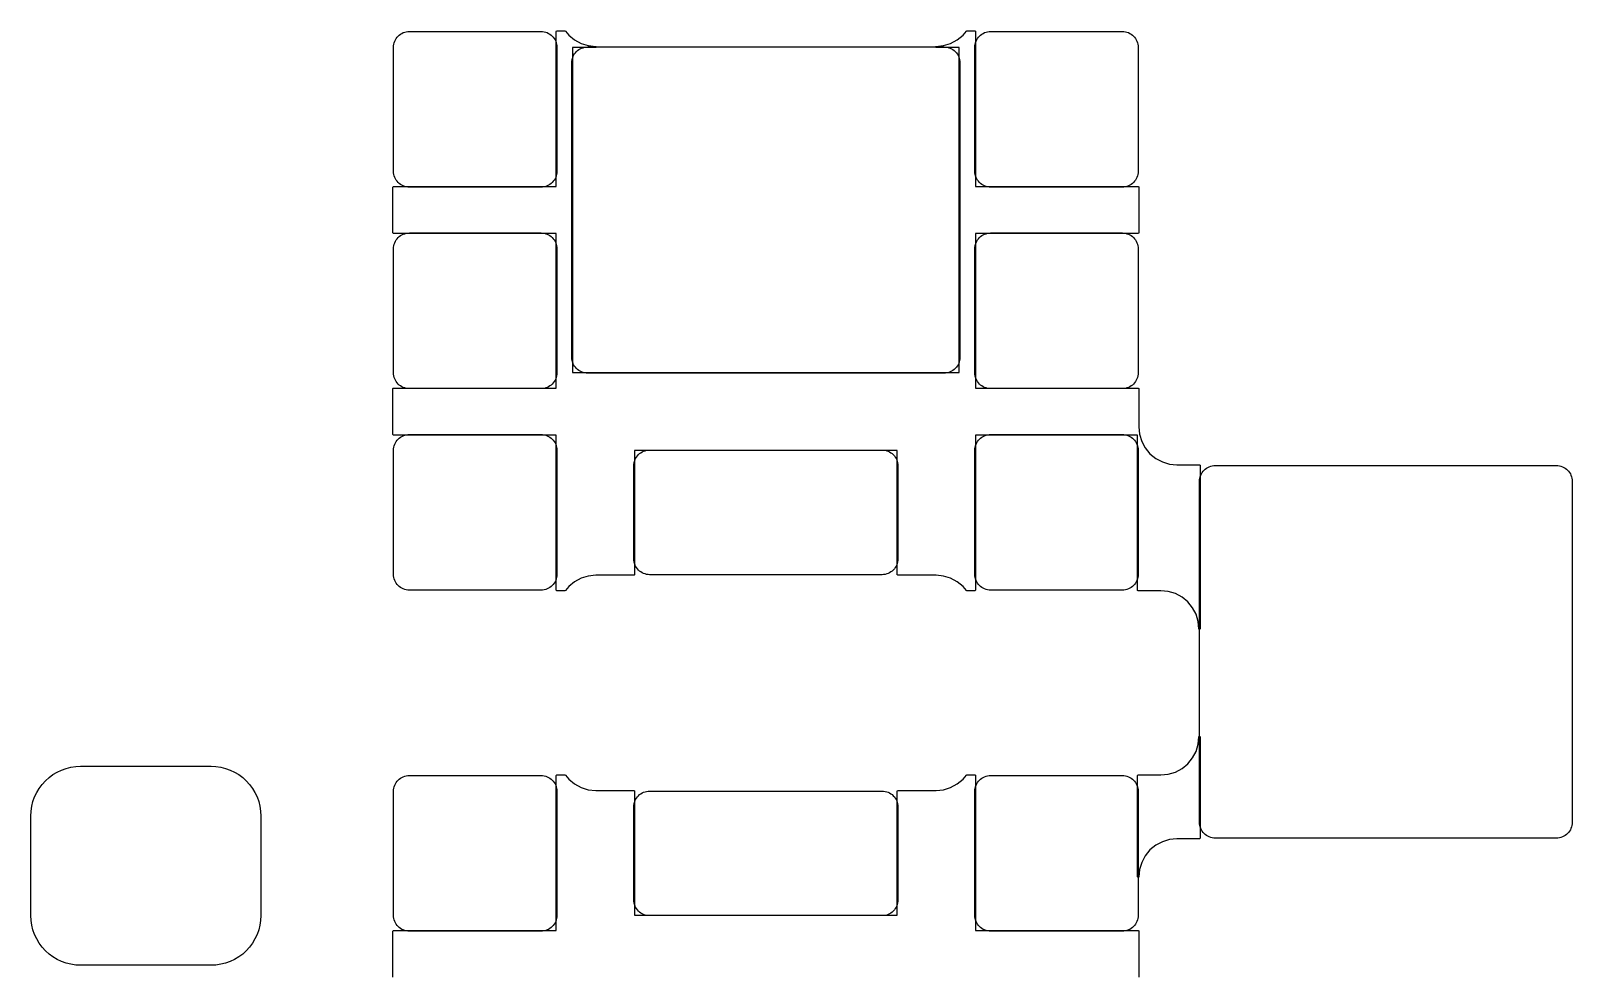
# Model space of a CAD drawing. Extents: x 0.49 to 2.43, y -7.79 to -4.97.
# Drawn here: x 0.8515 to 1.0473, y -7.3161 to -7.1967 of the extents above; entities that cross this region are included whole.
import ezdxf

# ---------------------------------------------------------------- set-up
doc = ezdxf.new("R2010")
doc.units = 0
doc.header["$MEASUREMENT"] = 0
doc.layers.add('BLACK', color=7, linetype='CONTINUOUS')

msp = doc.modelspace()

# ---------------------------------------------------------------- linework, layer by layer
at = {"layer": 'BLACK', "linetype": 'CONTINUOUS'}
for p, q in [((0.898054, -7.19755), (0.898187, -7.1974)), ((0.898187, -7.1974), (0.898333, -7.19727)), ((0.898333, -7.19727), (0.898491, -7.19715)), ((0.898491, -7.19715), (0.89866, -7.19705)), ((0.89866, -7.19705), (0.898838, -7.19696)), ((0.898838, -7.19696), (0.899023, -7.1969)), ((0.899023, -7.1969), (0.899215, -7.19685)), ((0.899215, -7.19685), (0.899409, -7.19682)), ((0.899409, -7.19682), (0.899606, -7.19681)), ((0.899606, -7.19681), (0.916339, -7.19681)), ((0.916339, -7.19681), (0.916535, -7.19682)), ((0.916535, -7.19682), (0.91673, -7.19685)), ((0.91673, -7.19685), (0.916921, -7.1969)), ((0.916921, -7.1969), (0.917107, -7.19696)), ((0.917107, -7.19696), (0.917285, -7.19705)), ((0.917285, -7.19705), (0.917454, -7.19715)), ((0.917454, -7.19715), (0.917612, -7.19727)), ((0.917612, -7.19727), (0.917758, -7.1974)), ((0.917758, -7.1974), (0.917891, -7.19755)), ((0.918268, -7.19681), (0.918307, -7.19674)), ((0.918268, -7.2165), (0.918268, -7.19681)), ((0.918307, -7.19674), (0.918346, -7.19673)), ((0.918346, -7.19673), (0.919355, -7.19673)), ((0.919355, -7.19673), (0.919416, -7.19676)), ((0.919416, -7.19676), (0.919844, -7.19728)), ((0.919844, -7.19728), (0.920578, -7.19788)), ((0.969186, -7.19788), (0.96992, -7.19728)), ((0.96992, -7.19728), (0.970348, -7.19676)), ((0.970348, -7.19676), (0.970409, -7.19673)), ((0.970409, -7.19673), (0.971417, -7.19673)), ((0.971417, -7.19673), (0.971486, -7.19677)), ((0.971486, -7.19677), (0.971496, -7.19681)), ((0.971496, -7.19681), (0.971496, -7.2165)), ((0.971873, -7.19755), (0.972005, -7.1974)), ((0.972005, -7.1974), (0.972151, -7.19727)), ((0.972151, -7.19727), (0.97231, -7.19715)), ((0.97231, -7.19715), (0.972479, -7.19705)), ((0.972479, -7.19705), (0.972657, -7.19696)), ((0.972657, -7.19696), (0.972842, -7.1969)), ((0.972842, -7.1969), (0.973033, -7.19685)), ((0.973033, -7.19685), (0.973228, -7.19682)), ((0.973228, -7.19682), (0.973425, -7.19681)), ((0.973425, -7.19681), (0.990157, -7.19681)), ((0.990157, -7.19681), (0.990354, -7.19682)), ((0.990354, -7.19682), (0.990549, -7.19685)), ((0.990549, -7.19685), (0.99074, -7.1969)), ((0.99074, -7.1969), (0.990926, -7.19696)), ((0.990926, -7.19696), (0.991104, -7.19705)), ((0.991104, -7.19705), (0.991273, -7.19715)), ((0.991273, -7.19715), (0.991431, -7.19727)), ((0.991431, -7.19727), (0.991577, -7.1974)), ((0.991577, -7.1974), (0.99171, -7.19755)), ((0.897598, -7.19882), (0.897608, -7.19862)), ((0.897598, -7.21457), (0.897598, -7.19882)), ((0.897608, -7.19862), (0.897637, -7.19843)), ((0.897637, -7.19843), (0.897685, -7.19824)), ((0.897685, -7.19824), (0.897751, -7.19805)), ((0.897751, -7.19805), (0.897836, -7.19787)), ((0.897836, -7.19787), (0.897937, -7.1977)), ((0.897937, -7.1977), (0.898054, -7.19755)), ((0.917891, -7.19755), (0.918008, -7.1977)), ((0.918008, -7.1977), (0.918109, -7.19787)), ((0.918109, -7.19787), (0.918194, -7.19805)), ((0.918194, -7.19805), (0.91826, -7.19824)), ((0.91826, -7.19824), (0.918308, -7.19843)), ((0.918308, -7.19843), (0.918337, -7.19862)), ((0.918337, -7.19862), (0.918346, -7.19882)), ((0.918346, -7.19882), (0.918346, -7.21457)), ((0.923268, -7.19886), (0.920315, -7.19886)), ((0.920315, -7.19886), (0.920315, -7.24012)), ((0.920578, -7.19788), (0.921415, -7.19833)), ((0.920692, -7.19951), (0.920824, -7.19937)), ((0.920824, -7.19937), (0.92097, -7.19924)), ((0.92097, -7.19924), (0.921129, -7.19912)), ((0.921129, -7.19912), (0.921298, -7.19902)), ((0.921298, -7.19902), (0.921476, -7.19893)), ((0.921415, -7.19833), (0.922323, -7.19861)), ((0.921476, -7.19893), (0.921661, -7.19887)), ((0.921661, -7.19887), (0.921852, -7.19882)), ((0.921852, -7.19882), (0.922047, -7.19879)), ((0.922047, -7.19879), (0.922244, -7.19878)), ((0.922244, -7.19878), (0.96752, -7.19878)), ((0.922323, -7.19861), (0.923275, -7.1987)), ((0.923332, -7.19883), (0.923268, -7.19886)), ((0.923275, -7.1987), (0.923339, -7.19875)), ((0.923339, -7.19875), (0.923332, -7.19883)), ((0.966428, -7.19874), (0.966488, -7.1987)), ((0.966428, -7.19882), (0.966428, -7.19874)), ((0.966496, -7.19886), (0.966428, -7.19882)), ((0.966488, -7.1987), (0.967441, -7.19861)), ((0.969449, -7.19886), (0.966496, -7.19886)), ((0.967441, -7.19861), (0.968349, -7.19833)), ((0.96752, -7.19878), (0.967716, -7.19879)), ((0.967716, -7.19879), (0.967911, -7.19882)), ((0.967911, -7.19882), (0.968103, -7.19887)), ((0.968103, -7.19887), (0.968288, -7.19893)), ((0.968288, -7.19893), (0.968466, -7.19902)), ((0.968349, -7.19833), (0.969186, -7.19788)), ((0.968466, -7.19902), (0.968635, -7.19912)), ((0.968635, -7.19912), (0.968793, -7.19924)), ((0.968793, -7.19924), (0.968939, -7.19937)), ((0.968939, -7.19937), (0.969072, -7.19951)), ((0.969449, -7.24012), (0.969449, -7.19886)), ((0.971417, -7.19882), (0.971427, -7.19862)), ((0.971417, -7.21457), (0.971417, -7.19882)), ((0.971427, -7.19862), (0.971456, -7.19843)), ((0.971456, -7.19843), (0.971504, -7.19824)), ((0.971504, -7.19824), (0.97157, -7.19805)), ((0.97157, -7.19805), (0.971654, -7.19787)), ((0.971654, -7.19787), (0.971756, -7.1977)), ((0.971756, -7.1977), (0.971873, -7.19755)), ((0.99171, -7.19755), (0.991827, -7.1977)), ((0.991827, -7.1977), (0.991928, -7.19787)), ((0.991928, -7.19787), (0.992013, -7.19805)), ((0.992013, -7.19805), (0.992079, -7.19824)), ((0.992079, -7.19824), (0.992127, -7.19843)), ((0.992127, -7.19843), (0.992156, -7.19862)), ((0.992156, -7.19862), (0.992165, -7.19882)), ((0.992165, -7.19882), (0.992165, -7.21457)), ((0.920236, -7.20079), (0.920246, -7.20059)), ((0.920236, -7.23819), (0.920236, -7.20079)), ((0.920246, -7.20059), (0.920275, -7.2004)), ((0.920275, -7.2004), (0.920323, -7.2002)), ((0.920323, -7.2002), (0.920389, -7.20002)), ((0.920389, -7.20002), (0.920473, -7.19984)), ((0.920473, -7.19984), (0.920575, -7.19967)), ((0.920575, -7.19967), (0.920692, -7.19951)), ((0.969072, -7.19951), (0.969189, -7.19967)), ((0.969189, -7.19967), (0.96929, -7.19984)), ((0.96929, -7.19984), (0.969375, -7.20002)), ((0.969375, -7.20002), (0.969441, -7.2002)), ((0.969441, -7.2002), (0.969489, -7.2004)), ((0.969489, -7.2004), (0.969518, -7.20059)), ((0.969518, -7.20059), (0.969528, -7.20079)), ((0.969528, -7.20079), (0.969528, -7.23819)), ((0.897608, -7.21476), (0.897598, -7.21457)), ((0.897637, -7.21496), (0.897608, -7.21476)), ((0.897685, -7.21515), (0.897637, -7.21496)), ((0.897751, -7.21534), (0.897685, -7.21515)), ((0.91826, -7.21515), (0.918194, -7.21534)), ((0.918308, -7.21496), (0.91826, -7.21515)), ((0.918337, -7.21476), (0.918308, -7.21496)), ((0.918346, -7.21457), (0.918337, -7.21476)), ((0.971427, -7.21476), (0.971417, -7.21457)), ((0.971456, -7.21496), (0.971427, -7.21476)), ((0.971504, -7.21515), (0.971456, -7.21496)), ((0.97157, -7.21534), (0.971504, -7.21515)), ((0.992079, -7.21515), (0.992013, -7.21534)), ((0.992127, -7.21496), (0.992079, -7.21515)), ((0.992156, -7.21476), (0.992127, -7.21496)), ((0.992165, -7.21457), (0.992156, -7.21476)), ((0.89752, -7.21657), (0.897559, -7.21651)), ((0.89752, -7.2224), (0.89752, -7.21657)), ((0.897559, -7.21651), (0.897598, -7.2165)), ((0.897598, -7.2165), (0.918268, -7.2165)), ((0.897836, -7.21551), (0.897751, -7.21534)), ((0.897937, -7.21568), (0.897836, -7.21551)), ((0.898054, -7.21584), (0.897937, -7.21568)), ((0.898187, -7.21599), (0.898054, -7.21584)), ((0.898333, -7.21612), (0.898187, -7.21599)), ((0.898491, -7.21624), (0.898333, -7.21612)), ((0.89866, -7.21634), (0.898491, -7.21624)), ((0.898838, -7.21642), (0.89866, -7.21634)), ((0.899023, -7.21649), (0.898838, -7.21642)), ((0.899215, -7.21654), (0.899023, -7.21649)), ((0.899409, -7.21657), (0.899215, -7.21654)), ((0.899606, -7.21657), (0.899409, -7.21657)), ((0.916339, -7.21657), (0.899606, -7.21657)), ((0.916535, -7.21657), (0.916339, -7.21657)), ((0.91673, -7.21654), (0.916535, -7.21657)), ((0.916921, -7.21649), (0.91673, -7.21654)), ((0.917107, -7.21642), (0.916921, -7.21649)), ((0.917285, -7.21634), (0.917107, -7.21642)), ((0.917454, -7.21624), (0.917285, -7.21634)), ((0.917612, -7.21612), (0.917454, -7.21624)), ((0.917758, -7.21599), (0.917612, -7.21612)), ((0.917891, -7.21584), (0.917758, -7.21599)), ((0.918008, -7.21568), (0.917891, -7.21584)), ((0.918109, -7.21551), (0.918008, -7.21568)), ((0.918194, -7.21534), (0.918109, -7.21551)), ((0.971496, -7.2165), (0.992165, -7.2165)), ((0.971654, -7.21551), (0.97157, -7.21534)), ((0.971756, -7.21568), (0.971654, -7.21551)), ((0.971873, -7.21584), (0.971756, -7.21568)), ((0.972005, -7.21599), (0.971873, -7.21584)), ((0.972151, -7.21612), (0.972005, -7.21599)), ((0.97231, -7.21624), (0.972151, -7.21612)), ((0.972479, -7.21634), (0.97231, -7.21624)), ((0.972657, -7.21642), (0.972479, -7.21634)), ((0.972842, -7.21649), (0.972657, -7.21642)), ((0.973033, -7.21654), (0.972842, -7.21649)), ((0.973228, -7.21657), (0.973033, -7.21654)), ((0.973425, -7.21657), (0.973228, -7.21657)), ((0.990157, -7.21657), (0.973425, -7.21657)), ((0.990354, -7.21657), (0.990157, -7.21657)), ((0.990549, -7.21654), (0.990354, -7.21657)), ((0.99074, -7.21649), (0.990549, -7.21654)), ((0.990926, -7.21642), (0.99074, -7.21649)), ((0.991104, -7.21634), (0.990926, -7.21642)), ((0.991273, -7.21624), (0.991104, -7.21634)), ((0.991431, -7.21612), (0.991273, -7.21624)), ((0.991577, -7.21599), (0.991431, -7.21612)), ((0.99171, -7.21584), (0.991577, -7.21599)), ((0.991827, -7.21568), (0.99171, -7.21584)), ((0.991928, -7.21551), (0.991827, -7.21568)), ((0.992013, -7.21534), (0.991928, -7.21551)), ((0.992165, -7.2165), (0.992234, -7.21654)), ((0.992234, -7.21654), (0.992244, -7.21657)), ((0.992244, -7.21657), (0.992244, -7.2224)), ((0.89753, -7.22244), (0.89752, -7.2224)), ((0.897598, -7.22248), (0.89753, -7.22244)), ((0.918268, -7.22248), (0.897598, -7.22248)), ((0.898054, -7.22314), (0.898187, -7.22299)), ((0.898187, -7.22299), (0.898333, -7.22286)), ((0.898333, -7.22286), (0.898491, -7.22274)), ((0.898491, -7.22274), (0.89866, -7.22264)), ((0.89866, -7.22264), (0.898838, -7.22255)), ((0.898838, -7.22255), (0.899023, -7.22249)), ((0.899023, -7.22249), (0.899215, -7.22244)), ((0.899215, -7.22244), (0.899409, -7.22241)), ((0.899409, -7.22241), (0.899606, -7.2224)), ((0.899606, -7.2224), (0.916339, -7.2224)), ((0.916339, -7.2224), (0.916535, -7.22241)), ((0.916535, -7.22241), (0.91673, -7.22244)), ((0.91673, -7.22244), (0.916921, -7.22249)), ((0.916921, -7.22249), (0.917107, -7.22255)), ((0.917107, -7.22255), (0.917285, -7.22264)), ((0.917285, -7.22264), (0.917454, -7.22274)), ((0.917454, -7.22274), (0.917612, -7.22286)), ((0.917612, -7.22286), (0.917758, -7.22299)), ((0.917758, -7.22299), (0.917891, -7.22314)), ((0.918268, -7.24209), (0.918268, -7.22248)), ((0.992165, -7.22248), (0.971496, -7.22248)), ((0.971496, -7.22248), (0.971496, -7.24209)), ((0.971873, -7.22314), (0.972005, -7.22299)), ((0.972005, -7.22299), (0.972151, -7.22286)), ((0.972151, -7.22286), (0.97231, -7.22274)), ((0.97231, -7.22274), (0.972479, -7.22264)), ((0.972479, -7.22264), (0.972657, -7.22255)), ((0.972657, -7.22255), (0.972842, -7.22249)), ((0.972842, -7.22249), (0.973033, -7.22244)), ((0.973033, -7.22244), (0.973228, -7.22241)), ((0.973228, -7.22241), (0.973425, -7.2224)), ((0.973425, -7.2224), (0.990157, -7.2224)), ((0.990157, -7.2224), (0.990354, -7.22241)), ((0.990354, -7.22241), (0.990549, -7.22244)), ((0.990549, -7.22244), (0.99074, -7.22249)), ((0.99074, -7.22249), (0.990926, -7.22255)), ((0.990926, -7.22255), (0.991104, -7.22264)), ((0.991104, -7.22264), (0.991273, -7.22274)), ((0.991273, -7.22274), (0.991431, -7.22286)), ((0.991431, -7.22286), (0.991577, -7.22299)), ((0.991577, -7.22299), (0.99171, -7.22314)), ((0.992205, -7.22247), (0.992165, -7.22248)), ((0.992244, -7.2224), (0.992205, -7.22247)), ((0.897598, -7.22441), (0.897608, -7.22421)), ((0.897598, -7.24016), (0.897598, -7.22441)), ((0.897608, -7.22421), (0.897637, -7.22402)), ((0.897637, -7.22402), (0.897685, -7.22383)), ((0.897685, -7.22383), (0.897751, -7.22364)), ((0.897751, -7.22364), (0.897836, -7.22346)), ((0.897836, -7.22346), (0.897937, -7.22329)), ((0.897937, -7.22329), (0.898054, -7.22314)), ((0.917891, -7.22314), (0.918008, -7.22329)), ((0.918008, -7.22329), (0.918109, -7.22346)), ((0.918109, -7.22346), (0.918194, -7.22364)), ((0.918194, -7.22364), (0.91826, -7.22383)), ((0.91826, -7.22383), (0.918308, -7.22402)), ((0.918308, -7.22402), (0.918337, -7.22421)), ((0.918337, -7.22421), (0.918346, -7.22441)), ((0.918346, -7.22441), (0.918346, -7.24016)), ((0.971417, -7.22441), (0.971427, -7.22421)), ((0.971417, -7.24016), (0.971417, -7.22441)), ((0.971427, -7.22421), (0.971456, -7.22402)), ((0.971456, -7.22402), (0.971504, -7.22383)), ((0.971504, -7.22383), (0.97157, -7.22364)), ((0.97157, -7.22364), (0.971654, -7.22346)), ((0.971654, -7.22346), (0.971756, -7.22329)), ((0.971756, -7.22329), (0.971873, -7.22314)), ((0.99171, -7.22314), (0.991827, -7.22329)), ((0.991827, -7.22329), (0.991928, -7.22346)), ((0.991928, -7.22346), (0.992013, -7.22364)), ((0.992013, -7.22364), (0.992079, -7.22383)), ((0.992079, -7.22383), (0.992127, -7.22402)), ((0.992127, -7.22402), (0.992156, -7.22421)), ((0.992156, -7.22421), (0.992165, -7.22441)), ((0.992165, -7.22441), (0.992165, -7.24016)), ((0.920246, -7.23839), (0.920236, -7.23819)), ((0.920275, -7.23858), (0.920246, -7.23839)), ((0.920323, -7.23877), (0.920275, -7.23858)), ((0.969489, -7.23858), (0.969441, -7.23877)), ((0.969518, -7.23839), (0.969489, -7.23858)), ((0.969528, -7.23819), (0.969518, -7.23839)), ((0.897608, -7.24035), (0.897598, -7.24016)), ((0.897637, -7.24055), (0.897608, -7.24035)), ((0.897685, -7.24074), (0.897637, -7.24055)), ((0.918308, -7.24055), (0.91826, -7.24074)), ((0.918337, -7.24035), (0.918308, -7.24055)), ((0.918346, -7.24016), (0.918337, -7.24035)), ((0.920315, -7.24012), (0.969449, -7.24012)), ((0.920389, -7.23896), (0.920323, -7.23877)), ((0.920473, -7.23914), (0.920389, -7.23896)), ((0.920575, -7.2393), (0.920473, -7.23914)), ((0.920692, -7.23946), (0.920575, -7.2393)), ((0.920824, -7.23961), (0.920692, -7.23946)), ((0.92097, -7.23974), (0.920824, -7.23961)), ((0.921129, -7.23986), (0.92097, -7.23974)), ((0.921298, -7.23996), (0.921129, -7.23986)), ((0.921476, -7.24004), (0.921298, -7.23996)), ((0.921661, -7.24011), (0.921476, -7.24004)), ((0.921852, -7.24016), (0.921661, -7.24011)), ((0.922047, -7.24019), (0.921852, -7.24016)), ((0.922244, -7.2402), (0.922047, -7.24019)), ((0.96752, -7.2402), (0.922244, -7.2402)), ((0.967716, -7.24019), (0.96752, -7.2402)), ((0.967911, -7.24016), (0.967716, -7.24019)), ((0.968103, -7.24011), (0.967911, -7.24016)), ((0.968288, -7.24004), (0.968103, -7.24011)), ((0.968466, -7.23996), (0.968288, -7.24004)), ((0.968635, -7.23986), (0.968466, -7.23996)), ((0.968793, -7.23974), (0.968635, -7.23986)), ((0.968939, -7.23961), (0.968793, -7.23974)), ((0.969072, -7.23946), (0.968939, -7.23961)), ((0.969189, -7.2393), (0.969072, -7.23946)), ((0.96929, -7.23914), (0.969189, -7.2393)), ((0.969375, -7.23896), (0.96929, -7.23914)), ((0.969441, -7.23877), (0.969375, -7.23896)), ((0.971427, -7.24035), (0.971417, -7.24016)), ((0.971456, -7.24055), (0.971427, -7.24035)), ((0.971504, -7.24074), (0.971456, -7.24055)), ((0.992127, -7.24055), (0.992079, -7.24074)), ((0.992156, -7.24035), (0.992127, -7.24055)), ((0.992165, -7.24016), (0.992156, -7.24035)), ((0.89752, -7.24217), (0.897559, -7.2421)), ((0.89752, -7.24799), (0.89752, -7.24217)), ((0.897559, -7.2421), (0.897598, -7.24209)), ((0.897598, -7.24209), (0.918268, -7.24209)), ((0.897751, -7.24093), (0.897685, -7.24074)), ((0.897836, -7.2411), (0.897751, -7.24093)), ((0.897937, -7.24127), (0.897836, -7.2411)), ((0.898054, -7.24143), (0.897937, -7.24127)), ((0.898187, -7.24158), (0.898054, -7.24143)), ((0.898333, -7.24171), (0.898187, -7.24158)), ((0.898491, -7.24183), (0.898333, -7.24171)), ((0.89866, -7.24193), (0.898491, -7.24183)), ((0.898838, -7.24201), (0.89866, -7.24193)), ((0.899023, -7.24208), (0.898838, -7.24201)), ((0.899215, -7.24213), (0.899023, -7.24208)), ((0.899409, -7.24216), (0.899215, -7.24213)), ((0.899606, -7.24217), (0.899409, -7.24216)), ((0.916339, -7.24217), (0.899606, -7.24217)), ((0.916535, -7.24216), (0.916339, -7.24217)), ((0.91673, -7.24213), (0.916535, -7.24216)), ((0.916921, -7.24208), (0.91673, -7.24213)), ((0.917107, -7.24201), (0.916921, -7.24208)), ((0.917285, -7.24193), (0.917107, -7.24201)), ((0.917454, -7.24183), (0.917285, -7.24193)), ((0.917612, -7.24171), (0.917454, -7.24183)), ((0.917758, -7.24158), (0.917612, -7.24171)), ((0.917891, -7.24143), (0.917758, -7.24158)), ((0.918008, -7.24127), (0.917891, -7.24143)), ((0.918109, -7.2411), (0.918008, -7.24127)), ((0.918194, -7.24093), (0.918109, -7.2411)), ((0.91826, -7.24074), (0.918194, -7.24093)), ((0.971496, -7.24209), (0.992165, -7.24209)), ((0.97157, -7.24093), (0.971504, -7.24074)), ((0.971654, -7.2411), (0.97157, -7.24093)), ((0.971756, -7.24127), (0.971654, -7.2411)), ((0.971873, -7.24143), (0.971756, -7.24127)), ((0.972005, -7.24158), (0.971873, -7.24143)), ((0.972151, -7.24171), (0.972005, -7.24158)), ((0.97231, -7.24183), (0.972151, -7.24171)), ((0.972479, -7.24193), (0.97231, -7.24183)), ((0.972657, -7.24201), (0.972479, -7.24193)), ((0.972842, -7.24208), (0.972657, -7.24201)), ((0.973033, -7.24213), (0.972842, -7.24208)), ((0.973228, -7.24216), (0.973033, -7.24213)), ((0.973425, -7.24217), (0.973228, -7.24216)), ((0.990157, -7.24217), (0.973425, -7.24217)), ((0.990354, -7.24216), (0.990157, -7.24217)), ((0.990549, -7.24213), (0.990354, -7.24216)), ((0.99074, -7.24208), (0.990549, -7.24213)), ((0.990926, -7.24201), (0.99074, -7.24208)), ((0.991104, -7.24193), (0.990926, -7.24201)), ((0.991273, -7.24183), (0.991104, -7.24193)), ((0.991431, -7.24171), (0.991273, -7.24183)), ((0.991577, -7.24158), (0.991431, -7.24171)), ((0.99171, -7.24143), (0.991577, -7.24158)), ((0.991827, -7.24127), (0.99171, -7.24143)), ((0.991928, -7.2411), (0.991827, -7.24127)), ((0.992013, -7.24093), (0.991928, -7.2411)), ((0.992079, -7.24074), (0.992013, -7.24093)), ((0.992165, -7.24209), (0.992234, -7.24213)), ((0.992234, -7.24213), (0.992244, -7.24217)), ((0.992244, -7.24217), (0.992244, -7.247)), ((0.89753, -7.24803), (0.89752, -7.24799)), ((0.897598, -7.24807), (0.89753, -7.24803)), ((0.918268, -7.24807), (0.897598, -7.24807)), ((0.898333, -7.24845), (0.898491, -7.24833)), ((0.898491, -7.24833), (0.89866, -7.24823)), ((0.89866, -7.24823), (0.898838, -7.24814)), ((0.898838, -7.24814), (0.899023, -7.24808)), ((0.899023, -7.24808), (0.899215, -7.24803)), ((0.899215, -7.24803), (0.899409, -7.248)), ((0.899409, -7.248), (0.899606, -7.24799)), ((0.899606, -7.24799), (0.916339, -7.24799)), ((0.916339, -7.24799), (0.916535, -7.248)), ((0.916535, -7.248), (0.91673, -7.24803)), ((0.91673, -7.24803), (0.916921, -7.24808)), ((0.916921, -7.24808), (0.917107, -7.24814)), ((0.917107, -7.24814), (0.917285, -7.24823)), ((0.917285, -7.24823), (0.917454, -7.24833)), ((0.917454, -7.24833), (0.917612, -7.24845)), ((0.918268, -7.26776), (0.918268, -7.24807)), ((0.992087, -7.24807), (0.971496, -7.24807)), ((0.971496, -7.24807), (0.971496, -7.26776)), ((0.972151, -7.24845), (0.97231, -7.24833)), ((0.97231, -7.24833), (0.972479, -7.24823)), ((0.972479, -7.24823), (0.972657, -7.24814)), ((0.972657, -7.24814), (0.972842, -7.24808)), ((0.972842, -7.24808), (0.973033, -7.24803)), ((0.973033, -7.24803), (0.973228, -7.248)), ((0.973228, -7.248), (0.973425, -7.24799)), ((0.973425, -7.24799), (0.990157, -7.24799)), ((0.990157, -7.24799), (0.990354, -7.248)), ((0.990354, -7.248), (0.990549, -7.24803)), ((0.990549, -7.24803), (0.99074, -7.24808)), ((0.99074, -7.24808), (0.990926, -7.24814)), ((0.990926, -7.24814), (0.991104, -7.24823)), ((0.991104, -7.24823), (0.991273, -7.24833)), ((0.991273, -7.24833), (0.991431, -7.24845)), ((0.992087, -7.26776), (0.992087, -7.24807)), ((0.992244, -7.247), (0.992337, -7.24795)), ((0.992337, -7.24795), (0.992613, -7.24886)), ((0.897598, -7.25), (0.897608, -7.2498)), ((0.897598, -7.26575), (0.897598, -7.25)), ((0.897608, -7.2498), (0.897637, -7.24961)), ((0.897637, -7.24961), (0.897685, -7.24942)), ((0.897685, -7.24942), (0.897751, -7.24923)), ((0.897751, -7.24923), (0.897836, -7.24905)), ((0.897836, -7.24905), (0.897937, -7.24888)), ((0.897937, -7.24888), (0.898054, -7.24873)), ((0.898054, -7.24873), (0.898187, -7.24858)), ((0.898187, -7.24858), (0.898333, -7.24845)), ((0.917612, -7.24845), (0.917758, -7.24858)), ((0.917758, -7.24858), (0.917891, -7.24873)), ((0.917891, -7.24873), (0.918008, -7.24888)), ((0.918008, -7.24888), (0.918109, -7.24905)), ((0.918109, -7.24905), (0.918194, -7.24923)), ((0.918194, -7.24923), (0.91826, -7.24942)), ((0.91826, -7.24942), (0.918308, -7.24961)), ((0.918308, -7.24961), (0.918337, -7.2498)), ((0.918337, -7.2498), (0.918346, -7.25)), ((0.918346, -7.25), (0.918346, -7.26575)), ((0.961575, -7.25004), (0.928189, -7.25004)), ((0.928189, -7.25004), (0.928189, -7.26579)), ((0.928844, -7.25042), (0.929003, -7.2503)), ((0.929003, -7.2503), (0.929172, -7.2502)), ((0.929172, -7.2502), (0.92935, -7.25011)), ((0.92935, -7.25011), (0.929535, -7.25005)), ((0.929535, -7.25005), (0.929726, -7.25)), ((0.929726, -7.25), (0.929921, -7.24997)), ((0.929921, -7.24997), (0.930118, -7.24996)), ((0.930118, -7.24996), (0.959646, -7.24996)), ((0.959646, -7.24996), (0.959842, -7.24997)), ((0.959842, -7.24997), (0.960037, -7.25)), ((0.960037, -7.25), (0.960229, -7.25005)), ((0.960229, -7.25005), (0.960414, -7.25011)), ((0.960414, -7.25011), (0.960592, -7.2502)), ((0.960592, -7.2502), (0.960761, -7.2503)), ((0.960761, -7.2503), (0.960919, -7.25042)), ((0.961575, -7.26579), (0.961575, -7.25004)), ((0.971417, -7.25), (0.971427, -7.2498)), ((0.971417, -7.26575), (0.971417, -7.25)), ((0.971427, -7.2498), (0.971456, -7.24961)), ((0.971456, -7.24961), (0.971504, -7.24942)), ((0.971504, -7.24942), (0.97157, -7.24923)), ((0.97157, -7.24923), (0.971654, -7.24905)), ((0.971654, -7.24905), (0.971756, -7.24888)), ((0.971756, -7.24888), (0.971873, -7.24873)), ((0.971873, -7.24873), (0.972005, -7.24858)), ((0.972005, -7.24858), (0.972151, -7.24845)), ((0.991431, -7.24845), (0.991577, -7.24858)), ((0.991577, -7.24858), (0.99171, -7.24873)), ((0.99171, -7.24873), (0.991827, -7.24888)), ((0.991827, -7.24888), (0.991928, -7.24905)), ((0.991928, -7.24905), (0.992013, -7.24923)), ((0.992013, -7.24923), (0.992079, -7.24942)), ((0.992079, -7.24942), (0.992127, -7.24961)), ((0.992127, -7.24961), (0.992156, -7.2498)), ((0.992156, -7.2498), (0.992165, -7.25)), ((0.992165, -7.25), (0.992165, -7.26575)), ((0.992613, -7.24886), (0.993061, -7.2497)), ((0.993061, -7.2497), (0.993663, -7.25043)), ((0.92811, -7.25197), (0.92812, -7.25177)), ((0.92811, -7.26378), (0.92811, -7.25197)), ((0.92812, -7.25177), (0.928149, -7.25158)), ((0.928149, -7.25158), (0.928197, -7.25139)), ((0.928197, -7.25139), (0.928263, -7.2512)), ((0.928263, -7.2512), (0.928347, -7.25102)), ((0.928347, -7.25102), (0.928449, -7.25085)), ((0.928449, -7.25085), (0.928566, -7.25069)), ((0.928566, -7.25069), (0.928698, -7.25055)), ((0.928698, -7.25055), (0.928844, -7.25042)), ((0.960919, -7.25042), (0.961065, -7.25055)), ((0.961065, -7.25055), (0.961198, -7.25069)), ((0.961198, -7.25069), (0.961315, -7.25085)), ((0.961315, -7.25085), (0.961416, -7.25102)), ((0.961416, -7.25102), (0.961501, -7.2512)), ((0.961501, -7.2512), (0.961567, -7.25139)), ((0.961567, -7.25139), (0.961615, -7.25158)), ((0.961615, -7.25158), (0.961644, -7.25177)), ((0.961644, -7.25177), (0.961654, -7.25197)), ((0.961654, -7.25197), (0.961654, -7.26378)), ((0.993663, -7.25043), (0.994396, -7.25103)), ((0.994396, -7.25103), (0.995234, -7.25148)), ((0.995234, -7.25148), (0.996142, -7.25176)), ((0.996142, -7.25176), (0.99709, -7.25185)), ((0.99709, -7.25185), (0.999961, -7.25185)), ((0.999961, -7.25185), (1.00003, -7.25189)), ((1.00003, -7.25189), (1.00004, -7.25193)), ((1.00004, -7.25193), (1.00004, -7.27268)), ((1.00069, -7.25238), (1.00085, -7.25227)), ((1.00085, -7.25227), (1.00102, -7.25217)), ((1.00102, -7.25217), (1.0012, -7.25208)), ((1.0012, -7.25208), (1.00139, -7.25202)), ((1.00139, -7.25202), (1.00158, -7.25197)), ((1.00158, -7.25197), (1.00177, -7.25194)), ((1.00177, -7.25194), (1.00197, -7.25193)), ((1.00197, -7.25193), (1.04528, -7.25193)), ((1.04528, -7.25193), (1.04547, -7.25194)), ((1.04547, -7.25194), (1.04567, -7.25197)), ((1.04567, -7.25197), (1.04586, -7.25202)), ((1.04586, -7.25202), (1.04604, -7.25208)), ((1.04604, -7.25208), (1.04622, -7.25217)), ((1.04622, -7.25217), (1.04639, -7.25227)), ((1.04639, -7.25227), (1.04655, -7.25238)), ((0.999961, -7.25394), (0.99997, -7.25374)), ((0.999961, -7.29724), (0.999961, -7.25394)), ((0.99997, -7.25374), (0.999999, -7.25355)), ((0.999999, -7.25355), (1.00005, -7.25335)), ((1.00005, -7.25335), (1.00011, -7.25317)), ((1.00011, -7.25317), (1.0002, -7.25299)), ((1.0002, -7.25299), (1.0003, -7.25282)), ((1.0003, -7.25282), (1.00042, -7.25266)), ((1.00042, -7.25266), (1.00055, -7.25252)), ((1.00055, -7.25252), (1.00069, -7.25238)), ((1.04655, -7.25238), (1.0467, -7.25252)), ((1.0467, -7.25252), (1.04683, -7.25266)), ((1.04683, -7.25266), (1.04695, -7.25282)), ((1.04695, -7.25282), (1.04705, -7.25299)), ((1.04705, -7.25299), (1.04713, -7.25317)), ((1.04713, -7.25317), (1.0472, -7.25335)), ((1.0472, -7.25335), (1.04724, -7.25355)), ((1.04724, -7.25355), (1.04727, -7.25374)), ((1.04727, -7.25374), (1.04728, -7.25394)), ((1.04728, -7.25394), (1.04728, -7.29724)), ((0.92812, -7.26398), (0.92811, -7.26378)), ((0.928149, -7.26417), (0.92812, -7.26398)), ((0.961644, -7.26398), (0.961615, -7.26417)), ((0.961654, -7.26378), (0.961644, -7.26398)), ((0.897608, -7.26594), (0.897598, -7.26575)), ((0.897637, -7.26614), (0.897608, -7.26594)), ((0.918337, -7.26594), (0.918308, -7.26614)), ((0.918346, -7.26575), (0.918337, -7.26594)), ((0.922323, -7.26596), (0.921415, -7.26624)), ((0.923271, -7.26587), (0.922323, -7.26596)), ((0.92811, -7.26587), (0.923271, -7.26587)), ((0.92815, -7.26586), (0.92811, -7.26587)), ((0.928197, -7.26436), (0.928149, -7.26417)), ((0.928189, -7.26579), (0.92815, -7.26586)), ((0.928263, -7.26455), (0.928197, -7.26436)), ((0.928347, -7.26473), (0.928263, -7.26455)), ((0.928449, -7.2649), (0.928347, -7.26473)), ((0.928566, -7.26505), (0.928449, -7.2649)), ((0.928698, -7.2652), (0.928566, -7.26505)), ((0.928844, -7.26533), (0.928698, -7.2652)), ((0.929003, -7.26545), (0.928844, -7.26533)), ((0.929172, -7.26555), (0.929003, -7.26545)), ((0.92935, -7.26563), (0.929172, -7.26555)), ((0.929535, -7.2657), (0.92935, -7.26563)), ((0.929726, -7.26575), (0.929535, -7.2657)), ((0.929921, -7.26578), (0.929726, -7.26575)), ((0.930118, -7.26579), (0.929921, -7.26578)), ((0.959646, -7.26579), (0.930118, -7.26579)), ((0.959842, -7.26578), (0.959646, -7.26579)), ((0.960037, -7.26575), (0.959842, -7.26578)), ((0.960229, -7.2657), (0.960037, -7.26575)), ((0.960414, -7.26563), (0.960229, -7.2657)), ((0.960592, -7.26555), (0.960414, -7.26563)), ((0.960761, -7.26545), (0.960592, -7.26555)), ((0.960919, -7.26533), (0.960761, -7.26545)), ((0.961065, -7.2652), (0.960919, -7.26533)), ((0.961198, -7.26505), (0.961065, -7.2652)), ((0.961315, -7.2649), (0.961198, -7.26505)), ((0.961416, -7.26473), (0.961315, -7.2649)), ((0.961501, -7.26455), (0.961416, -7.26473)), ((0.961567, -7.26436), (0.961501, -7.26455)), ((0.961615, -7.26417), (0.961567, -7.26436)), ((0.961585, -7.26583), (0.961575, -7.26579)), ((0.961654, -7.26587), (0.961585, -7.26583)), ((0.966492, -7.26587), (0.961654, -7.26587)), ((0.967441, -7.26596), (0.966492, -7.26587)), ((0.968349, -7.26624), (0.967441, -7.26596)), ((0.971427, -7.26594), (0.971417, -7.26575)), ((0.971456, -7.26614), (0.971427, -7.26594)), ((0.992156, -7.26594), (0.992127, -7.26614)), ((0.992165, -7.26575), (0.992156, -7.26594)), ((0.897685, -7.26633), (0.897637, -7.26614)), ((0.897751, -7.26652), (0.897685, -7.26633)), ((0.897836, -7.26669), (0.897751, -7.26652)), ((0.897937, -7.26686), (0.897836, -7.26669)), ((0.898054, -7.26702), (0.897937, -7.26686)), ((0.898187, -7.26717), (0.898054, -7.26702)), ((0.898333, -7.2673), (0.898187, -7.26717)), ((0.898491, -7.26742), (0.898333, -7.2673)), ((0.89866, -7.26752), (0.898491, -7.26742)), ((0.898838, -7.2676), (0.89866, -7.26752)), ((0.899023, -7.26767), (0.898838, -7.2676)), ((0.899215, -7.26772), (0.899023, -7.26767)), ((0.899409, -7.26775), (0.899215, -7.26772)), ((0.899606, -7.26776), (0.899409, -7.26775)), ((0.916339, -7.26776), (0.899606, -7.26776)), ((0.916535, -7.26775), (0.916339, -7.26776)), ((0.91673, -7.26772), (0.916535, -7.26775)), ((0.916921, -7.26767), (0.91673, -7.26772)), ((0.917107, -7.2676), (0.916921, -7.26767)), ((0.917285, -7.26752), (0.917107, -7.2676)), ((0.917454, -7.26742), (0.917285, -7.26752)), ((0.917612, -7.2673), (0.917454, -7.26742)), ((0.917758, -7.26717), (0.917612, -7.2673)), ((0.917891, -7.26702), (0.917758, -7.26717)), ((0.918008, -7.26686), (0.917891, -7.26702)), ((0.918109, -7.26669), (0.918008, -7.26686)), ((0.918194, -7.26652), (0.918109, -7.26669)), ((0.91826, -7.26633), (0.918194, -7.26652)), ((0.918308, -7.26614), (0.91826, -7.26633)), ((0.918278, -7.2678), (0.918268, -7.26776)), ((0.918346, -7.26783), (0.918278, -7.2678)), ((0.919355, -7.26783), (0.918346, -7.26783)), ((0.919416, -7.26781), (0.919355, -7.26783)), ((0.919844, -7.26728), (0.919416, -7.26781)), ((0.920578, -7.26668), (0.919844, -7.26728)), ((0.921415, -7.26624), (0.920578, -7.26668)), ((0.969186, -7.26668), (0.968349, -7.26624)), ((0.96992, -7.26728), (0.969186, -7.26668)), ((0.970348, -7.26781), (0.96992, -7.26728)), ((0.970409, -7.26783), (0.970348, -7.26781)), ((0.971417, -7.26783), (0.970409, -7.26783)), ((0.971457, -7.26782), (0.971417, -7.26783)), ((0.971504, -7.26633), (0.971456, -7.26614)), ((0.971496, -7.26776), (0.971457, -7.26782)), ((0.97157, -7.26652), (0.971504, -7.26633)), ((0.971654, -7.26669), (0.97157, -7.26652)), ((0.971756, -7.26686), (0.971654, -7.26669)), ((0.971873, -7.26702), (0.971756, -7.26686)), ((0.972005, -7.26717), (0.971873, -7.26702)), ((0.972151, -7.2673), (0.972005, -7.26717)), ((0.97231, -7.26742), (0.972151, -7.2673)), ((0.972479, -7.26752), (0.97231, -7.26742)), ((0.972657, -7.2676), (0.972479, -7.26752)), ((0.972842, -7.26767), (0.972657, -7.2676)), ((0.973033, -7.26772), (0.972842, -7.26767)), ((0.973228, -7.26775), (0.973033, -7.26772)), ((0.973425, -7.26776), (0.973228, -7.26775)), ((0.990157, -7.26776), (0.973425, -7.26776)), ((0.990354, -7.26775), (0.990157, -7.26776)), ((0.990549, -7.26772), (0.990354, -7.26775)), ((0.99074, -7.26767), (0.990549, -7.26772)), ((0.990926, -7.2676), (0.99074, -7.26767)), ((0.991104, -7.26752), (0.990926, -7.2676)), ((0.991273, -7.26742), (0.991104, -7.26752)), ((0.991431, -7.2673), (0.991273, -7.26742)), ((0.991577, -7.26717), (0.991431, -7.2673)), ((0.99171, -7.26702), (0.991577, -7.26717)), ((0.991827, -7.26686), (0.99171, -7.26702)), ((0.991928, -7.26669), (0.991827, -7.26686)), ((0.992013, -7.26652), (0.991928, -7.26669)), ((0.992079, -7.26633), (0.992013, -7.26652)), ((0.992127, -7.26614), (0.992079, -7.26633)), ((0.992097, -7.2678), (0.992087, -7.26776)), ((0.992165, -7.26783), (0.992097, -7.2678)), ((0.995036, -7.26783), (0.992165, -7.26783)), ((0.995984, -7.26793), (0.995036, -7.26783)), ((0.996892, -7.2682), (0.995984, -7.26793)), ((0.99773, -7.26865), (0.996892, -7.2682)), ((0.998463, -7.26925), (0.99773, -7.26865)), ((0.999065, -7.26999), (0.998463, -7.26925)), ((0.999513, -7.27082), (0.999065, -7.26999)), ((0.999789, -7.27173), (0.999513, -7.27082)), ((0.999882, -7.27268), (0.999789, -7.27173)), ((0.999921, -7.27275), (0.999882, -7.27268)), ((1, -7.27275), (0.999921, -7.27275)), ((1.00004, -7.27268), (1, -7.27275)), ((0.999513, -7.28823), (0.999789, -7.28732)), ((0.999789, -7.28732), (0.999882, -7.28637)), ((0.999882, -7.28637), (0.999928, -7.28631)), ((0.999928, -7.28631), (1.00001, -7.28631)), ((1.00001, -7.28631), (1.00004, -7.28638)), ((1.00004, -7.28638), (1.00004, -7.29925)), ((0.998463, -7.2898), (0.999065, -7.28907)), ((0.999065, -7.28907), (0.999513, -7.28823)), ((0.853846, -7.29155), (0.854344, -7.29118)), ((0.854344, -7.29118), (0.854876, -7.29086)), ((0.854876, -7.29086), (0.855436, -7.2906)), ((0.855436, -7.2906), (0.85602, -7.29039)), ((0.85602, -7.29039), (0.856622, -7.29024)), ((0.856622, -7.29024), (0.857235, -7.29015)), ((0.857235, -7.29015), (0.857854, -7.29012)), ((0.857854, -7.29012), (0.874429, -7.29012)), ((0.874429, -7.29012), (0.875049, -7.29015)), ((0.875049, -7.29015), (0.875662, -7.29024)), ((0.875662, -7.29024), (0.876263, -7.29039)), ((0.876263, -7.29039), (0.876847, -7.2906)), ((0.876847, -7.2906), (0.877408, -7.29086)), ((0.877408, -7.29086), (0.87794, -7.29118)), ((0.87794, -7.29118), (0.878438, -7.29155)), ((0.89866, -7.29154), (0.898838, -7.29145)), ((0.898838, -7.29145), (0.899023, -7.29139)), ((0.899023, -7.29139), (0.899215, -7.29134)), ((0.899215, -7.29134), (0.899409, -7.29131)), ((0.899409, -7.29131), (0.899606, -7.2913)), ((0.899606, -7.2913), (0.916339, -7.2913)), ((0.916339, -7.2913), (0.916535, -7.29131)), ((0.916535, -7.29131), (0.91673, -7.29134)), ((0.91673, -7.29134), (0.916921, -7.29139)), ((0.916921, -7.29139), (0.917107, -7.29145)), ((0.917107, -7.29145), (0.917285, -7.29154)), ((0.918268, -7.2913), (0.918307, -7.29123)), ((0.918268, -7.31098), (0.918268, -7.2913)), ((0.918307, -7.29123), (0.918346, -7.29122)), ((0.918346, -7.29122), (0.919355, -7.29122)), ((0.919355, -7.29122), (0.919416, -7.29125)), ((0.919416, -7.29125), (0.919844, -7.29177)), ((0.96992, -7.29177), (0.970348, -7.29125)), ((0.970348, -7.29125), (0.970409, -7.29122)), ((0.970409, -7.29122), (0.971417, -7.29122)), ((0.971417, -7.29122), (0.971486, -7.29126)), ((0.971486, -7.29126), (0.971496, -7.2913)), ((0.971496, -7.2913), (0.971496, -7.31098)), ((0.972479, -7.29154), (0.972657, -7.29145)), ((0.972657, -7.29145), (0.972842, -7.29139)), ((0.972842, -7.29139), (0.973033, -7.29134)), ((0.973033, -7.29134), (0.973228, -7.29131)), ((0.973228, -7.29131), (0.973425, -7.2913)), ((0.973425, -7.2913), (0.990157, -7.2913)), ((0.990157, -7.2913), (0.990354, -7.29131)), ((0.990354, -7.29131), (0.990549, -7.29134)), ((0.990549, -7.29134), (0.99074, -7.29139)), ((0.99074, -7.29139), (0.990926, -7.29145)), ((0.990926, -7.29145), (0.991104, -7.29154)), ((0.992087, -7.2913), (0.992126, -7.29123)), ((0.992087, -7.30417), (0.992087, -7.2913)), ((0.992126, -7.29123), (0.992165, -7.29122)), ((0.992165, -7.29122), (0.995036, -7.29122)), ((0.995036, -7.29122), (0.995984, -7.29113)), ((0.995984, -7.29113), (0.996892, -7.29085)), ((0.996892, -7.29085), (0.99773, -7.2904)), ((0.99773, -7.2904), (0.998463, -7.2898)), ((0.852282, -7.29346), (0.8526, -7.29293)), ((0.8526, -7.29293), (0.85297, -7.29243)), ((0.85297, -7.29243), (0.853386, -7.29197)), ((0.853386, -7.29197), (0.853846, -7.29155)), ((0.878438, -7.29155), (0.878897, -7.29197)), ((0.878897, -7.29197), (0.879314, -7.29243)), ((0.879314, -7.29243), (0.879683, -7.29293)), ((0.879683, -7.29293), (0.880002, -7.29346)), ((0.897598, -7.29331), (0.897608, -7.29311)), ((0.897598, -7.30906), (0.897598, -7.29331)), ((0.897608, -7.29311), (0.897637, -7.29292)), ((0.897637, -7.29292), (0.897685, -7.29272)), ((0.897685, -7.29272), (0.897751, -7.29254)), ((0.897751, -7.29254), (0.897836, -7.29236)), ((0.897836, -7.29236), (0.897937, -7.29219)), ((0.897937, -7.29219), (0.898054, -7.29203)), ((0.898054, -7.29203), (0.898187, -7.29189)), ((0.898187, -7.29189), (0.898333, -7.29175)), ((0.898333, -7.29175), (0.898491, -7.29164)), ((0.898491, -7.29164), (0.89866, -7.29154)), ((0.917285, -7.29154), (0.917454, -7.29164)), ((0.917454, -7.29164), (0.917612, -7.29175)), ((0.917612, -7.29175), (0.917758, -7.29189)), ((0.917758, -7.29189), (0.917891, -7.29203)), ((0.917891, -7.29203), (0.918008, -7.29219)), ((0.918008, -7.29219), (0.918109, -7.29236)), ((0.918109, -7.29236), (0.918194, -7.29254)), ((0.918194, -7.29254), (0.91826, -7.29272)), ((0.91826, -7.29272), (0.918308, -7.29292)), ((0.918308, -7.29292), (0.918337, -7.29311)), ((0.918337, -7.29311), (0.918346, -7.29331)), ((0.918346, -7.29331), (0.918346, -7.30906)), ((0.919844, -7.29177), (0.920578, -7.29237)), ((0.920578, -7.29237), (0.921415, -7.29282)), ((0.921415, -7.29282), (0.922323, -7.2931)), ((0.922323, -7.2931), (0.923271, -7.29319)), ((0.923271, -7.29319), (0.92811, -7.29319)), ((0.92811, -7.29319), (0.928178, -7.29323)), ((0.928178, -7.29323), (0.928189, -7.29327)), ((0.928189, -7.29327), (0.928189, -7.30902)), ((0.929172, -7.2935), (0.92935, -7.29342)), ((0.92935, -7.29342), (0.929535, -7.29335)), ((0.929535, -7.29335), (0.929726, -7.29331)), ((0.929726, -7.29331), (0.929921, -7.29328)), ((0.929921, -7.29328), (0.930118, -7.29327)), ((0.930118, -7.29327), (0.959646, -7.29327)), ((0.959646, -7.29327), (0.959842, -7.29328)), ((0.959842, -7.29328), (0.960037, -7.29331)), ((0.960037, -7.29331), (0.960229, -7.29335)), ((0.960229, -7.29335), (0.960414, -7.29342)), ((0.960414, -7.29342), (0.960592, -7.2935)), ((0.961575, -7.29327), (0.961614, -7.2932)), ((0.961575, -7.30902), (0.961575, -7.29327)), ((0.961614, -7.2932), (0.961654, -7.29319)), ((0.961654, -7.29319), (0.966492, -7.29319)), ((0.966492, -7.29319), (0.967441, -7.2931)), ((0.967441, -7.2931), (0.968349, -7.29282)), ((0.968349, -7.29282), (0.969186, -7.29237)), ((0.969186, -7.29237), (0.96992, -7.29177)), ((0.971417, -7.29331), (0.971427, -7.29311)), ((0.971417, -7.30906), (0.971417, -7.29331)), ((0.971427, -7.29311), (0.971456, -7.29292)), ((0.971456, -7.29292), (0.971504, -7.29272)), ((0.971504, -7.29272), (0.97157, -7.29254)), ((0.97157, -7.29254), (0.971654, -7.29236)), ((0.971654, -7.29236), (0.971756, -7.29219)), ((0.971756, -7.29219), (0.971873, -7.29203)), ((0.971873, -7.29203), (0.972005, -7.29189)), ((0.972005, -7.29189), (0.972151, -7.29175)), ((0.972151, -7.29175), (0.97231, -7.29164)), ((0.97231, -7.29164), (0.972479, -7.29154)), ((0.991104, -7.29154), (0.991273, -7.29164)), ((0.991273, -7.29164), (0.991431, -7.29175)), ((0.991431, -7.29175), (0.991577, -7.29189)), ((0.991577, -7.29189), (0.99171, -7.29203)), ((0.99171, -7.29203), (0.991827, -7.29219)), ((0.991827, -7.29219), (0.991928, -7.29236)), ((0.991928, -7.29236), (0.992013, -7.29254)), ((0.992013, -7.29254), (0.992079, -7.29272)), ((0.992079, -7.29272), (0.992127, -7.29292)), ((0.992127, -7.29292), (0.992156, -7.29311)), ((0.992156, -7.29311), (0.992165, -7.29331)), ((0.992165, -7.29331), (0.992165, -7.30906)), ((0.851566, -7.29582), (0.851657, -7.2952)), ((0.851657, -7.2952), (0.851808, -7.2946)), ((0.851808, -7.2946), (0.852016, -7.29402)), ((0.852016, -7.29402), (0.852282, -7.29346)), ((0.880002, -7.29346), (0.880267, -7.29402)), ((0.880267, -7.29402), (0.880476, -7.2946)), ((0.880476, -7.2946), (0.880627, -7.2952)), ((0.880627, -7.2952), (0.880718, -7.29582)), ((0.92811, -7.29528), (0.92812, -7.29508)), ((0.92811, -7.30709), (0.92811, -7.29528)), ((0.92812, -7.29508), (0.928149, -7.29488)), ((0.928149, -7.29488), (0.928197, -7.29469)), ((0.928197, -7.29469), (0.928263, -7.29451)), ((0.928263, -7.29451), (0.928347, -7.29433)), ((0.928347, -7.29433), (0.928449, -7.29416)), ((0.928449, -7.29416), (0.928566, -7.294)), ((0.928566, -7.294), (0.928698, -7.29386)), ((0.928698, -7.29386), (0.928844, -7.29372)), ((0.928844, -7.29372), (0.929003, -7.29361)), ((0.929003, -7.29361), (0.929172, -7.2935)), ((0.960592, -7.2935), (0.960761, -7.29361)), ((0.960761, -7.29361), (0.960919, -7.29372)), ((0.960919, -7.29372), (0.961065, -7.29386)), ((0.961065, -7.29386), (0.961198, -7.294)), ((0.961198, -7.294), (0.961315, -7.29416)), ((0.961315, -7.29416), (0.961416, -7.29433)), ((0.961416, -7.29433), (0.961501, -7.29451)), ((0.961501, -7.29451), (0.961567, -7.29469)), ((0.961567, -7.29469), (0.961615, -7.29488)), ((0.961615, -7.29488), (0.961644, -7.29508)), ((0.961644, -7.29508), (0.961654, -7.29528)), ((0.961654, -7.29528), (0.961654, -7.30709)), ((0.851535, -7.29644), (0.851566, -7.29582)), ((0.851535, -7.30907), (0.851535, -7.29644)), ((0.880718, -7.29582), (0.880748, -7.29644)), ((0.880748, -7.29644), (0.880748, -7.30907)), ((0.99997, -7.29744), (0.999961, -7.29724)), ((1.04728, -7.29724), (1.04727, -7.29744)), ((0.99709, -7.29933), (0.996142, -7.29942)), ((0.999961, -7.29933), (0.99709, -7.29933)), ((1, -7.29932), (0.999961, -7.29933)), ((0.999999, -7.29764), (0.99997, -7.29744)), ((1.00005, -7.29783), (0.999999, -7.29764)), ((1.00004, -7.29925), (1, -7.29932)), ((1.00011, -7.29801), (1.00005, -7.29783)), ((1.0002, -7.29819), (1.00011, -7.29801)), ((1.0003, -7.29836), (1.0002, -7.29819)), ((1.00042, -7.29852), (1.0003, -7.29836)), ((1.00055, -7.29866), (1.00042, -7.29852)), ((1.00069, -7.2988), (1.00055, -7.29866)), ((1.00085, -7.29891), (1.00069, -7.2988)), ((1.00102, -7.29901), (1.00085, -7.29891)), ((1.0012, -7.2991), (1.00102, -7.29901)), ((1.00139, -7.29917), (1.0012, -7.2991)), ((1.00158, -7.29921), (1.00139, -7.29917)), ((1.00177, -7.29924), (1.00158, -7.29921)), ((1.00197, -7.29925), (1.00177, -7.29924)), ((1.04528, -7.29925), (1.00197, -7.29925)), ((1.04547, -7.29924), (1.04528, -7.29925)), ((1.04567, -7.29921), (1.04547, -7.29924)), ((1.04586, -7.29917), (1.04567, -7.29921)), ((1.04604, -7.2991), (1.04586, -7.29917)), ((1.04622, -7.29901), (1.04604, -7.2991)), ((1.04639, -7.29891), (1.04622, -7.29901)), ((1.04655, -7.2988), (1.04639, -7.29891)), ((1.0467, -7.29866), (1.04655, -7.2988)), ((1.04683, -7.29852), (1.0467, -7.29866)), ((1.04695, -7.29836), (1.04683, -7.29852)), ((1.04705, -7.29819), (1.04695, -7.29836)), ((1.04713, -7.29801), (1.04705, -7.29819)), ((1.0472, -7.29783), (1.04713, -7.29801)), ((1.04724, -7.29764), (1.0472, -7.29783)), ((1.04727, -7.29744), (1.04724, -7.29764)), ((0.993663, -7.30075), (0.993061, -7.30148)), ((0.994396, -7.30015), (0.993663, -7.30075)), ((0.995234, -7.2997), (0.994396, -7.30015)), ((0.996142, -7.29942), (0.995234, -7.2997)), ((0.992337, -7.30323), (0.992244, -7.30418)), ((0.992613, -7.30232), (0.992337, -7.30323)), ((0.993061, -7.30148), (0.992613, -7.30232)), ((0.992119, -7.30424), (0.992087, -7.30417)), ((0.992198, -7.30424), (0.992119, -7.30424)), ((0.992244, -7.30418), (0.992198, -7.30424)), ((0.92812, -7.30728), (0.92811, -7.30709)), ((0.961654, -7.30709), (0.961644, -7.30728)), ((0.851566, -7.30969), (0.851535, -7.30907)), ((0.880748, -7.30907), (0.880718, -7.30969)), ((0.897608, -7.30925), (0.897598, -7.30906)), ((0.918346, -7.30906), (0.918337, -7.30925)), ((0.928149, -7.30748), (0.92812, -7.30728)), ((0.928197, -7.30767), (0.928149, -7.30748)), ((0.928189, -7.30902), (0.961575, -7.30902)), ((0.928263, -7.30785), (0.928197, -7.30767)), ((0.928347, -7.30803), (0.928263, -7.30785)), ((0.928449, -7.3082), (0.928347, -7.30803)), ((0.928566, -7.30836), (0.928449, -7.3082)), ((0.928698, -7.30851), (0.928566, -7.30836)), ((0.928844, -7.30864), (0.928698, -7.30851)), ((0.929003, -7.30876), (0.928844, -7.30864)), ((0.929172, -7.30886), (0.929003, -7.30876)), ((0.92935, -7.30894), (0.929172, -7.30886)), ((0.929535, -7.30901), (0.92935, -7.30894)), ((0.929726, -7.30906), (0.929535, -7.30901)), ((0.929921, -7.30908), (0.929726, -7.30906)), ((0.930118, -7.30909), (0.929921, -7.30908)), ((0.959646, -7.30909), (0.930118, -7.30909)), ((0.959842, -7.30908), (0.959646, -7.30909)), ((0.960037, -7.30906), (0.959842, -7.30908)), ((0.960229, -7.30901), (0.960037, -7.30906)), ((0.960414, -7.30894), (0.960229, -7.30901)), ((0.960592, -7.30886), (0.960414, -7.30894)), ((0.960761, -7.30876), (0.960592, -7.30886)), ((0.960919, -7.30864), (0.960761, -7.30876)), ((0.961065, -7.30851), (0.960919, -7.30864)), ((0.961198, -7.30836), (0.961065, -7.30851)), ((0.961315, -7.3082), (0.961198, -7.30836)), ((0.961416, -7.30803), (0.961315, -7.3082)), ((0.961501, -7.30785), (0.961416, -7.30803)), ((0.961567, -7.30767), (0.961501, -7.30785)), ((0.961615, -7.30748), (0.961567, -7.30767)), ((0.961644, -7.30728), (0.961615, -7.30748)), ((0.971427, -7.30925), (0.971417, -7.30906)), ((0.992165, -7.30906), (0.992156, -7.30925)), ((0.851657, -7.31031), (0.851566, -7.30969)), ((0.851808, -7.31091), (0.851657, -7.31031)), ((0.852016, -7.31149), (0.851808, -7.31091)), ((0.880476, -7.31091), (0.880267, -7.31149)), ((0.880627, -7.31031), (0.880476, -7.31091)), ((0.880718, -7.30969), (0.880627, -7.31031)), ((0.89752, -7.31106), (0.897559, -7.31099)), ((0.89752, -7.31689), (0.89752, -7.31106)), ((0.897559, -7.31099), (0.897598, -7.31098)), ((0.897598, -7.31098), (0.918268, -7.31098)), ((0.897637, -7.30945), (0.897608, -7.30925)), ((0.897685, -7.30964), (0.897637, -7.30945)), ((0.897751, -7.30982), (0.897685, -7.30964)), ((0.897836, -7.31), (0.897751, -7.30982)), ((0.897937, -7.31017), (0.897836, -7.31)), ((0.898054, -7.31033), (0.897937, -7.31017)), ((0.898187, -7.31047), (0.898054, -7.31033)), ((0.898333, -7.31061), (0.898187, -7.31047)), ((0.898491, -7.31072), (0.898333, -7.31061)), ((0.89866, -7.31083), (0.898491, -7.31072)), ((0.898838, -7.31091), (0.89866, -7.31083)), ((0.899023, -7.31098), (0.898838, -7.31091)), ((0.899215, -7.31102), (0.899023, -7.31098)), ((0.899409, -7.31105), (0.899215, -7.31102)), ((0.899606, -7.31106), (0.899409, -7.31105)), ((0.916339, -7.31106), (0.899606, -7.31106)), ((0.916535, -7.31105), (0.916339, -7.31106)), ((0.91673, -7.31102), (0.916535, -7.31105)), ((0.916921, -7.31098), (0.91673, -7.31102)), ((0.917107, -7.31091), (0.916921, -7.31098)), ((0.917285, -7.31083), (0.917107, -7.31091)), ((0.917454, -7.31072), (0.917285, -7.31083)), ((0.917612, -7.31061), (0.917454, -7.31072)), ((0.917758, -7.31047), (0.917612, -7.31061)), ((0.917891, -7.31033), (0.917758, -7.31047)), ((0.918008, -7.31017), (0.917891, -7.31033)), ((0.918109, -7.31), (0.918008, -7.31017)), ((0.918194, -7.30982), (0.918109, -7.31)), ((0.91826, -7.30964), (0.918194, -7.30982)), ((0.918308, -7.30945), (0.91826, -7.30964)), ((0.918337, -7.30925), (0.918308, -7.30945)), ((0.971456, -7.30945), (0.971427, -7.30925)), ((0.971504, -7.30964), (0.971456, -7.30945)), ((0.971496, -7.31098), (0.992165, -7.31098)), ((0.97157, -7.30982), (0.971504, -7.30964)), ((0.971654, -7.31), (0.97157, -7.30982)), ((0.971756, -7.31017), (0.971654, -7.31)), ((0.971873, -7.31033), (0.971756, -7.31017)), ((0.972005, -7.31047), (0.971873, -7.31033)), ((0.972151, -7.31061), (0.972005, -7.31047)), ((0.97231, -7.31072), (0.972151, -7.31061)), ((0.972479, -7.31083), (0.97231, -7.31072)), ((0.972657, -7.31091), (0.972479, -7.31083)), ((0.972842, -7.31098), (0.972657, -7.31091)), ((0.973033, -7.31102), (0.972842, -7.31098)), ((0.973228, -7.31105), (0.973033, -7.31102)), ((0.973425, -7.31106), (0.973228, -7.31105)), ((0.990157, -7.31106), (0.973425, -7.31106)), ((0.990354, -7.31105), (0.990157, -7.31106)), ((0.990549, -7.31102), (0.990354, -7.31105)), ((0.99074, -7.31098), (0.990549, -7.31102)), ((0.990926, -7.31091), (0.99074, -7.31098)), ((0.991104, -7.31083), (0.990926, -7.31091)), ((0.991273, -7.31072), (0.991104, -7.31083)), ((0.991431, -7.31061), (0.991273, -7.31072)), ((0.991577, -7.31047), (0.991431, -7.31061)), ((0.99171, -7.31033), (0.991577, -7.31047)), ((0.991827, -7.31017), (0.99171, -7.31033)), ((0.991928, -7.31), (0.991827, -7.31017)), ((0.992013, -7.30982), (0.991928, -7.31)), ((0.992079, -7.30964), (0.992013, -7.30982)), ((0.992127, -7.30945), (0.992079, -7.30964)), ((0.992156, -7.30925), (0.992127, -7.30945)), ((0.992165, -7.31098), (0.992234, -7.31102)), ((0.992234, -7.31102), (0.992244, -7.31106)), ((0.992244, -7.31106), (0.992244, -7.31689)), ((0.852282, -7.31205), (0.852016, -7.31149)), ((0.8526, -7.31259), (0.852282, -7.31205)), ((0.85297, -7.31308), (0.8526, -7.31259)), ((0.879683, -7.31259), (0.879314, -7.31308)), ((0.880002, -7.31205), (0.879683, -7.31259)), ((0.880267, -7.31149), (0.880002, -7.31205)), ((0.853386, -7.31354), (0.85297, -7.31308)), ((0.853846, -7.31396), (0.853386, -7.31354)), ((0.854344, -7.31433), (0.853846, -7.31396)), ((0.854876, -7.31465), (0.854344, -7.31433)), ((0.855436, -7.31491), (0.854876, -7.31465)), ((0.85602, -7.31512), (0.855436, -7.31491)), ((0.876847, -7.31491), (0.876263, -7.31512)), ((0.877408, -7.31465), (0.876847, -7.31491)), ((0.87794, -7.31433), (0.877408, -7.31465)), ((0.878438, -7.31396), (0.87794, -7.31433)), ((0.878897, -7.31354), (0.878438, -7.31396)), ((0.879314, -7.31308), (0.878897, -7.31354)), ((0.856622, -7.31527), (0.85602, -7.31512)), ((0.857235, -7.31536), (0.856622, -7.31527)), ((0.857854, -7.31539), (0.857235, -7.31536)), ((0.874429, -7.31539), (0.857854, -7.31539)), ((0.875049, -7.31536), (0.874429, -7.31539)), ((0.875662, -7.31527), (0.875049, -7.31536)), ((0.876263, -7.31512), (0.875662, -7.31527))]:
    msp.add_line(p, q, dxfattribs=at)

doc.saveas('drawing.dxf')
